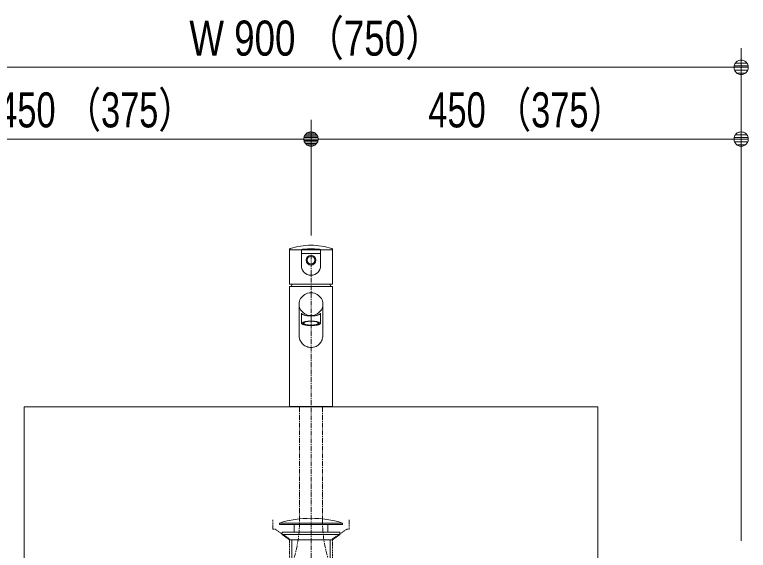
# Model space of a CAD drawing. Units: millimetres, scale not verified. Extents: x -6062 to 6062, y -3045 to 3045.
# Drawn here: x 178 to 945, y -1370 to -810 of the extents above; entities that cross this region are included whole.
import ezdxf
from ezdxf.enums import TextEntityAlignment as Align

# ---------------------------------------------------------------- set-up
doc = ezdxf.new("R2010")
doc.units = ezdxf.units.MM
doc.header["$LTSCALE"] = 20
doc.linetypes.add('CHAIN1', pattern=[8, 5, -1, 1, -1])
doc.linetypes.add('DASHED1', pattern=[1.8, 1.2, -0.6])
for name, color, linetype, lineweight in [('0-1_5ボウル・キャビネット', 7, 'Continuous', 9), ('0-2_2寸法-1', 7, 'Continuous', 9), ('0-3_0', 7, 'Continuous', 9), ('0-5_4給排水', 7, 'Continuous', 9)]:
    doc.layers.add(name, color=color, linetype=linetype, lineweight=lineweight)
doc.styles.add('ＭＳ Ｐゴシック', font='')
doc.styles.get('ＭＳ Ｐゴシック').set_extended_font_data('MS PGothic')

# ---------------------------------------------------------------- blocks, each defined once
blk = doc.blocks.new('_Dot')
at = {"layer": '0-3_0'}
for p, q in [((-10, 0), (-20, 0)), ((9.78, 2), (-9.78, 2)), ((7.99, 6), (-7.99, 6)), ((9.16, -3.98), (-9.16, -3.98)), ((6, -7.98), (-6, -7.98))]:
    blk.add_line(p, q, dxfattribs=at)
for points in [[(10, 0), (9.92, 1.25), (9.69, 2.49), (9.3, 3.68), (8.76, 4.82), (8.09, 5.88), (7.29, 6.85), (6.37, 7.71), (5.36, 8.44), (4.26, 9.05), (3.09, 9.51), (1.87, 9.82), (0.63, 9.98), (-0.63, 9.98), (-1.87, 9.82), (-3.09, 9.51), (-4.26, 9.05), (-5.36, 8.44), (-6.37, 7.71), (-7.29, 6.85), (-8.09, 5.88), (-8.76, 4.82), (-9.3, 3.68), (-9.69, 2.49), (-9.92, 1.25), (-10, 0), (0, 0)], [(-10, 0), (-9.92, -1.25), (-9.69, -2.49), (-9.3, -3.68), (-8.76, -4.82), (-8.09, -5.88), (-7.29, -6.85), (-6.37, -7.71), (-5.36, -8.44), (-4.26, -9.05), (-3.09, -9.51), (-1.87, -9.82), (-0.63, -9.98), (0.63, -9.98), (1.87, -9.82), (3.09, -9.51), (4.26, -9.05), (5.36, -8.44), (6.37, -7.71), (7.29, -6.85), (8.09, -5.88), (8.76, -4.82), (9.3, -3.68), (9.69, -2.49), (9.92, -1.25), (10, 0), (0, 0)]]:
    blk.add_lwpolyline(points, close=True, dxfattribs=at)
blk = doc.blocks.new('グループ-50')
at = {"layer": '0-5_4給排水'}
for p, q in [((45050, -21109.4), (45050, -21825)), ((45950, -21825), (45950, -21109.4)), ((45700, -21195.4), (45300, -21195.4)), ((45950, -21886), (45050, -21886)), ((45060, -21835), (45940, -21835)), ((45095.1, -21880), (45099, -21835.3)), ((45904.9, -21880), (45901, -21835)), ((45950, -24390), (45050, -24390))]:
    blk.add_line(p, q, dxfattribs=at)
for points in [[(45944, -21115), (45500, -21115), (45056, -21115)], [(45300, -21449), (45300, -21115), (45300.4, -21113.9), (45301.8, -21112.6), (45304.2, -21111.4), (45308, -21110)], [(45308, -21110), (45311.8, -21109), (45316.6, -21108), (45322.3, -21106.9), (45329.2, -21105.8), (45337.2, -21104.7), (45346.3, -21103.7), (45356.6, -21102.7), (45368.2, -21101.7), (45381, -21100.8), (45395.2, -21099.9), (45410.7, -21099.2), (45427.2, -21098.5), (45444.5, -21098), (45462.6, -21097.6), (45481.2, -21097.4), (45500, -21097.3), (45518.8, -21097.4), (45537.3, -21097.6), (45555.3, -21098), (45572.7, -21098.5), (45589.1, -21099.2), (45604.3, -21099.9), (45618.3, -21100.8), (45631.2, -21101.7), (45642.8, -21102.6), (45653.4, -21103.7), (45662.7, -21104.7), (45670.8, -21105.8), (45677.6, -21106.9), (45683.4, -21107.9), (45688.2, -21109), (45692, -21110), (45695.8, -21111.4), (45698.2, -21112.6), (45699.6, -21113.9), (45700, -21115), (45700, -21449)], [(45250, -22253), (45250.9, -22232.4), (45254.1, -22210.2), (45260, -22186.6), (45269.2, -22161.8), (45282.4, -22136.3), (45300, -22110.8), (45319, -22089.5), (45341.6, -22069.6), (45367.9, -22051.7), (45397.6, -22036.8), (45430, -22025.4), (45464.5, -22018.4), (45500, -22016), (45535.5, -22018.4), (45570, -22025.4), (45602.4, -22036.8), (45632.1, -22051.7), (45658.4, -22069.6), (45681, -22089.5), (45700, -22110.8), (45717.6, -22136.3), (45730.8, -22161.8), (45740, -22186.6), (45745.9, -22210.2), (45749.1, -22232.4), (45750, -22253), (45750, -22900), (45749.3, -22918.7), (45747.2, -22938.7), (45743.2, -22959.9), (45737.1, -22982.1), (45730.5, -23000.1), (45722.3, -23018.4), (45712.2, -23036.9), (45700, -23055.3), (45685.4, -23073.6), (45668.6, -23091.1), (45649.5, -23107.4), (45628.2, -23122.2)], [(45628.2, -23122.2), (45604.9, -23134.9), (45580.3, -23145.1), (45554.3, -23152.6), (45527.4, -23157.3), (45500, -23158.8), (45476.7, -23157.7), (45453.7, -23154.3), (45431.3, -23148.9), (45409.8, -23141.4), (45389.4, -23132.1), (45370.2, -23121.2), (45349.4, -23106.6), (45330.7, -23090.5), (45314.3, -23073.3), (45300, -23055.3), (45287.6, -23036.6), (45277.4, -23017.8), (45269.1, -22999.1), (45262.5, -22980.8), (45257.5, -22963), (45253.1, -22940.7), (45250.7, -22919.7), (45250, -22900), (45250, -22247.8)], [(45750, -22253), (45749.1, -22273.5), (45745.9, -22295.7), (45740, -22319.3), (45730.8, -22344.1), (45717.6, -22369.6), (45700, -22395.1), (45681, -22416.4), (45658.4, -22436.3), (45632.1, -22454.2), (45602.4, -22469.1), (45570, -22480.5), (45535.5, -22487.5), (45500, -22489.9), (45464.5, -22487.5), (45430, -22480.5), (45397.6, -22469.1), (45367.9, -22454.2), (45341.6, -22436.3), (45319, -22416.4), (45300, -22395.1), (45282.4, -22369.6), (45269.2, -22344.1), (45260, -22319.3), (45254.1, -22295.7), (45250.9, -22273.5), (45250, -22253)], [(45300.4, -22442.1), (45300, -22438.1), (45300, -22648.7), (45300.4, -22652), (45301.8, -22655.5), (45304.2, -22659.3), (45308, -22663.2), (45311.8, -22666.2), (45316.6, -22669.3), (45322.4, -22672.4), (45329.2, -22675.6), (45337.3, -22678.8), (45346.6, -22681.9), (45357.2, -22684.9), (45368.8, -22687.7), (45381.7, -22690.4), (45395.7, -22692.8), (45410.9, -22695), (45427.3, -22696.9), (45444.7, -22698.4), (45462.7, -22699.5), (45481.2, -22700.2), (45500, -22700.4), (45518.8, -22700.2), (45537.4, -22699.5), (45555.5, -22698.4), (45572.8, -22696.9), (45589.3, -22695), (45604.8, -22692.8), (45619, -22690.3), (45631.8, -22687.6), (45643.4, -22684.7), (45653.7, -22681.8), (45662.8, -22678.7), (45670.8, -22675.6), (45677.7, -22672.4), (45683.4, -22669.3), (45688.2, -22666.2), (45692, -22663.2), (45695.8, -22659.3)], [(45304.2, -22450.7), (45301.8, -22446.3), (45300.4, -22442.1)], [(45695.8, -22659.3), (45698.2, -22655.5), (45699.6, -22652), (45700, -22648.7), (45700, -22438.1), (45699.6, -22442.1), (45698.2, -22446.3), (45695.8, -22450.7), (45692, -22455.3), (45687.9, -22459.2), (45682.8, -22463.1), (45676.5, -22467.1), (45668.9, -22471), (45660, -22475), (45650.4, -22478.6), (45639.6, -22482.2), (45627.5, -22485.5), (45614.1, -22488.6), (45599.6, -22491.4), (45583.9, -22493.9), (45564.3, -22496.4), (45543.5, -22498.1), (45521.9, -22499.2), (45500, -22499.6), (45477.7, -22499.2), (45455.8, -22498.1), (45434.6, -22496.2), (45414.7, -22493.7), (45396.1, -22490.7), (45382.7, -22487.9), (45370.4, -22484.9), (45359.1, -22481.8), (45349, -22478.4), (45340, -22475), (45331.1, -22471), (45323.5, -22467.1), (45317.2, -22463.1), (45312.1, -22459.2), (45308, -22455.3), (45304.2, -22450.7)]]:
    blk.add_lwpolyline(points, dxfattribs=at)
blk.add_lwpolyline([(45500, -21880), (45056, -21880), (45050, -21886), (45050, -24390), (45060, -24400), (45940, -24400), (45950, -24390), (45950, -21886), (45944, -21880)], close=True, dxfattribs=at)
at = {"layer": '0-5_4給排水', "linetype": 'CHAIN1'}
for points in [[(45260, -26772.8), (45260, -26273.2), (45260, -24400)], [(45740, -26772.8), (45740, -26273.2), (45740, -24400)]]:
    blk.add_lwpolyline(points, dxfattribs=at)
at = {"layer": '0-5_4給排水'}
for centre, radius in [((45500, -21335), 100), ((45500, -21335.2), 80)]:
    blk.add_circle(centre, radius, dxfattribs=at)
for centre, radius, start, end in [((45500, -22420.7), 1400, 90, 108.15533), ((45500, -22420.7), 1400, 71.84462, 90), ((45070, -21109.4), 20, 144.07763, 180), ((45056, -21121), 6, 134.99997, 180), ((45056, -21121), 6, 90, 135), ((45070, -21109.4), 20, 108.15528, 144.07763), ((45930, -21109.4), 20, 35.92229, 71.84461), ((45944, -21121), 6, 44.99997, 90), ((45930, -21109.4), 20, 0, 35.92211), ((45944, -21121), 6, 0, 44.99998), ((45500, -21449), 200, 180, 270), ((45500, -21449), 200, 270, 0), ((45060, -21825), 10, 180, 224.99998), ((45060, -21825), 10, 224.99997, 270), ((45940, -21825), 10, 270, 315), ((45940, -21825), 10, 314.99997, 0)]:
    blk.add_arc(centre, radius, start, end, dxfattribs=at)
at = {"layer": '0-5_4給排水', "linetype": 'CHAIN1'}
for centre, start, end in [((42487.8, -26772.8), 320.59278, 0), ((48512.2, -26772.8), 180, 219.40722)]:
    blk.add_arc(centre, 2772.2, start, end, dxfattribs=at)
at = {"layer": '0-5_4給排水'}
for major_axis, ratio in [((175, 0), 0.257265), ((155, 0), 0.258819)]:
    blk.add_ellipse((45500, -22649.7), major_axis=major_axis, ratio=ratio, dxfattribs=at)
blk = doc.blocks.new('グループ-52')
at = {"layer": '0-1_5ボウル・キャビネット'}
blk.add_lwpolyline([(39500, -24400), (51500, -24400), (51500, -27600), (39500, -27600)], close=True, dxfattribs=at)
at = {"layer": '0-1_5ボウル・キャビネット', "linetype": 'DASHED1'}
blk.add_lwpolyline([(44700, -26760), (44700, -26960), (44750, -26960), (45050, -27160), (45050, -27600), (45950, -27600), (45950, -27160), (46250, -26960), (46300, -26960), (46300, -26760)], dxfattribs=at)
blk = doc.blocks.new('グループ-61')
at = {"layer": '0-5_4給排水', "linetype": 'CHAIN1'}
blk.add_line((45500, -21220), (45500, -42300), dxfattribs=at)
at = {"layer": '0-5_4給排水'}
for points in [[(44840, -26830), (46160, -26830), (46160, -26860), (44840, -26860)], [(45150, -26860), (45850, -26860), (45850, -27020), (45150, -27020)], [(44900, -27020), (46100, -27020), (46100, -27070), (44900, -27070)], [(45050, -27180), (44900, -27070), (46100, -27070), (45950, -27180)], [(45100, -27180), (45900, -27180), (45900, -28520), (45100, -28520)]]:
    blk.add_lwpolyline(points, close=True, dxfattribs=at)
blk.add_arc((45500, -28958), 2228, 72.7687, 107.2313, dxfattribs=at)

msp = doc.modelspace()

# ---------------------------------------------------------------- linework, layer by layer
at = {"layer": '0-2_2寸法-1'}
for p, q in [((937.5, -920), (937.5, -845)), ((922.49, -865), (52.51, -865)), ((487.5, -1041), (487.5, -920)), ((487.5, -1041), (487.5, -920)), ((937.5, -1360), (937.5, -920)), ((52.51, -940), (472.49, -940)), ((922.49, -940), (502.51, -940))]:
    msp.add_line(p, q, dxfattribs=at)

# ---------------------------------------------------------------- block references
at = {"layer": '0-1_5ボウル・キャビネット', "xscale": 0.05, "yscale": 0.05}
msp.add_blockref('グループ-52', (-1787.5, 0), dxfattribs=at)
at = {"layer": '0-2_2寸法-1', "xscale": 0.7503418, "yscale": 0.7503418}
for p in [(937.5, -865), (487.5, -940), (937.5, -940)]:
    msp.add_blockref('_Dot', p, dxfattribs=at)
at = {"layer": '0-2_2寸法-1', "xscale": 0.7503418, "yscale": 0.7503418, "rotation": 180}
msp.add_blockref('_Dot', (487.5, -940), dxfattribs=at)
at = {"layer": '0-5_4給排水', "xscale": 0.05, "yscale": 0.05}
for name in ['グループ-50', 'グループ-61']:
    msp.add_blockref(name, (-1787.5, 0), dxfattribs=at)

# ---------------------------------------------------------------- texts
at = {"layer": '0-2_2寸法-1', "style": 'ＭＳ Ｐゴシック'}
for s, height, width, p in [('W 900 （750）', 36.69, 0.8, (360.23, -863.81)), ('450 （375）', 36.66, 0.75, (160.29, -938.81)), ('450 （375）', 36.66, 0.75, (610.29, -938.81))]:
    msp.add_text(s, height=height, dxfattribs=dict(at, width=width)).set_placement(p, align=Align.BOTTOM_LEFT)

doc.saveas('drawing.dxf')
